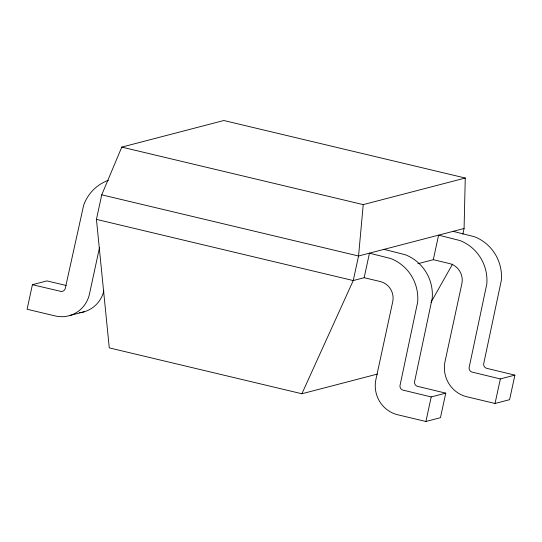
<?xml version="1.0" encoding="UTF-8"?>
<svg xmlns="http://www.w3.org/2000/svg" width="542" height="542" viewBox="0 0 542 542"><rect width="100%" height="100%" fill="white"/><g stroke="black" fill="none" stroke-linecap="round" stroke-linejoin="round"><path stroke-width="0.81" d="M462.841 234.232L464.074 228.5L465.266 178.027L223.826 120.514L121.787 147.106L101.74 194.829L96.435 219.381L109.274 347.876L301.88 393.756L377.422 374.075M465.266 178.027L363.228 204.619L358.553 256L353.248 280.553L301.88 393.756M66.232 285.498L46.964 280.905L32.405 284.699L27.1 309.252L55.189 315.939A29.458 28.712 75.4 0 0 89.471 293.988L99.484 247.674M364.163 277.707L369.468 253.155L390.701 258.527A42.141 41.077 75.4 0 1 417.665 302.036L399.962 385.741A4.153 4.051 75.4 0 0 402.625 390.03L431.208 396.934L445.761 393.14L440.456 417.692L425.904 421.486L397.814 414.793A29.458 28.712 75.4 0 1 375.918 379.461L392.726 301.718A16.836 16.409 75.4 0 0 380.213 281.528L364.163 277.707L353.248 280.553L96.435 219.381M433.295 259.693L438.607 235.14L459.84 240.512A42.141 41.077 75.4 0 1 486.804 284.022L469.101 367.727A4.153 4.051 75.4 0 0 471.757 372.015L500.347 378.919L514.9 375.125L509.595 399.678L495.036 403.472L466.947 396.778A29.458 28.712 75.4 0 1 445.05 361.446L461.859 283.703A16.836 16.409 75.4 0 0 449.352 263.514L433.295 259.693L417.821 263.724M425.904 421.486L431.208 396.934M495.036 403.472L500.347 378.919M430.992 302.355L452.55 264.089M70.06 315.451L84.62 311.657M464.074 228.5L358.553 256L101.74 194.829M121.787 147.106L363.228 204.619M453.159 231.346L474.392 236.718A42.141 41.077 75.4 0 1 501.357 280.228L483.654 363.939A4.153 4.051 75.4 0 0 486.316 368.228L514.9 375.125M384.027 249.361L405.253 254.733A42.141 41.077 75.4 0 1 432.218 298.242L414.522 381.954A4.153 4.051 75.4 0 0 417.177 386.243L445.761 393.14M32.405 284.699L61.029 291.427A4.153 4.051 75.4 0 0 65.196 288.764L83.651 205.235A42.141 41.077 75.4 0 1 108.454 180.29M103.854 290.946A29.458 28.712 75.4 0 1 79.478 312.741"/></g></svg>
